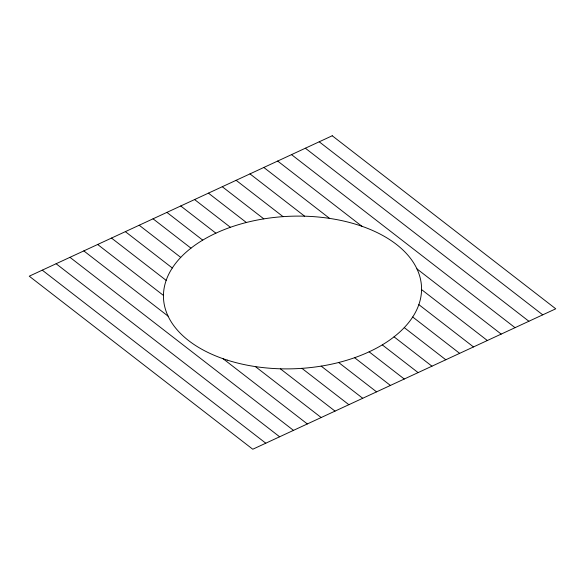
<?xml version="1.0" encoding="UTF-8"?>
<svg xmlns="http://www.w3.org/2000/svg" width="585" height="585" viewBox="0 0 585 585"><rect width="100%" height="100%" fill="white"/><g stroke="black" fill="none" stroke-linecap="round" stroke-linejoin="round"><path stroke-width="0.88" d="M319.213 141.797L542.734 314.84M305.363 148.21L528.884 321.26M291.52 154.63L515.041 327.68M277.67 161.05L361.925 226.278M416.937 268.866L501.191 334.101M263.82 167.464L329.611 218.402M421.558 289.582L487.342 340.514M249.978 173.884L304.631 216.194M418.845 304.624L473.499 346.934M236.128 180.304L283.074 216.647M412.703 317.004L459.649 353.355M222.278 186.725L263.82 218.878M404.264 327.607L445.799 359.768M208.435 193.138L246.351 222.497M394.041 336.836L431.957 366.188M194.586 199.558L230.41 227.294M382.283 344.872L418.107 372.608M180.736 205.978L215.88 233.181M369.12 351.819L404.264 379.022M166.893 212.392L202.717 240.128M354.59 357.706L390.414 385.442M153.043 218.812L190.959 248.164M338.649 362.503L376.565 391.862M139.201 225.232L180.736 257.393M321.18 366.122L362.722 398.275M125.351 231.645L172.297 267.996M301.926 368.353L348.872 404.696M111.501 238.066L166.155 280.376M280.369 368.806L335.022 411.116M97.658 244.486L163.442 295.418M255.389 366.598L321.18 417.536M83.809 250.899L168.063 316.134M223.075 358.722L307.33 423.949M69.959 257.32L293.48 430.37M56.116 263.74L279.637 436.79M42.266 270.16L265.787 443.203M332.229 135.764L29.25 276.193L252.771 449.236L555.75 308.807L332.229 135.764M227.192 360.097A129.131 76.269 -2.4 0 0 421.558 289.517A129.131 76.269 -2.4 0 0 228.75 227.887A129.131 76.269 -2.4 0 0 227.192 360.097"/></g></svg>
